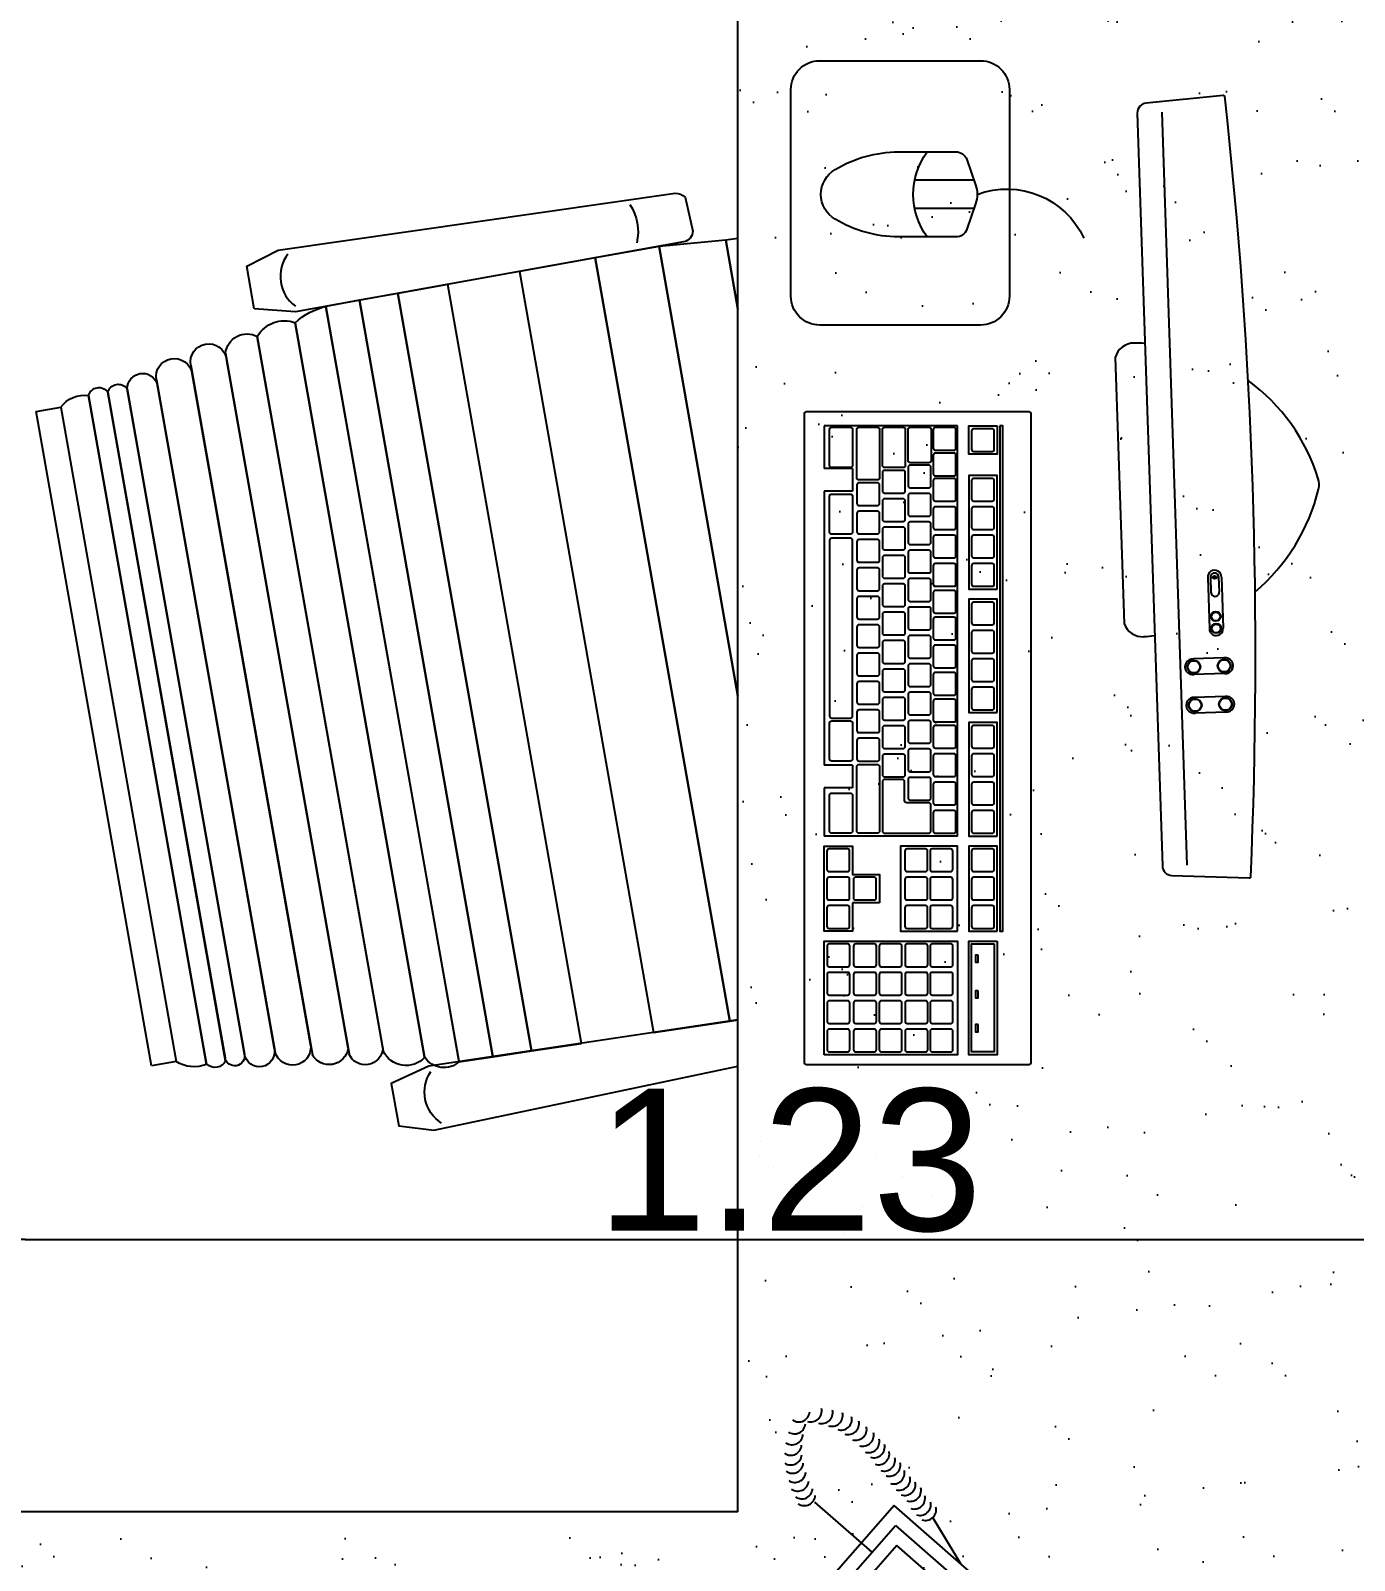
# Model space of a CAD drawing. Header units: millimetres. Extents: x 1999 to 2304, y 1614 to 1800.
# Drawn here: x 2037.285 to 2038.217, y 1626.175 to 1627.253 of the extents above; entities that cross this region are included whole.
import ezdxf

# ---------------------------------------------------------------- set-up
doc = ezdxf.new("R2010")
doc.units = ezdxf.units.MM
doc.header["$LTSCALE"] = 0.03
doc.header["$PDMODE"] = 34
doc.linetypes.add('HIDDEN', pattern=[9.525, 6.35, -3.175])
for name, color, linetype in [('BANCADAS', 5, 'Continuous'), ('COTA', 250, 'Continuous'), ('Layout', 6, 'Continuous'), ('PL250', 250, 'Continuous'), ('PL251', 251, 'Continuous'), ('PL5', 5, 'Continuous'), ('PL6', 6, 'Continuous')]:
    doc.layers.add(name, color=color, linetype=linetype)
doc.styles.get("Standard").update_dxf_attribs({"font": 'arial.ttf'})
doc.dimstyles.new('TICK01', dxfattribs={"dimscale": 0, "dimtxt": 2, "dimasz": 1.5, "dimexe": 0.18, "dimexo": 0.06, "dimgap": 0.09, "dimtad": 1, "dimzin": 4, "dimdsep": 46, "dimtxsty": 'Standard', "dimblk": 'TICK1', "dimcen": 0.09, "dimclrd": 256, "dimclre": 256, "dimclrt": 4, "dimaunit": 1, "dimadec": 0, "dimazin": 0, "dimtfac": 1, "dimtix": 1, "dimtmove": 2, "dimatfit": 3, "dimldrblk": 'TICK1', "dimfxl": 1, "dimtolj": 1, "dimtzin": 12, "dimarcsym": 0})

# ---------------------------------------------------------------- blocks, each defined once
blk = doc.blocks.new('caeira cortada.02')
at = {"layer": 'Layout'}
for p, q in [((-0.0008, -0.0056), (0, 0)), ((0.5505, 0), (0.5493, -0.0085)), ((-0.0089, -0.0594), (-0.0008, -0.0056)), ((0.5493, -0.0085), (0.545, -0.0555)), ((0.545, -0.0555), (0.5369, -0.1004)), ((0.5369, -0.1004), (0.5273, -0.1539)), ((-0.0218, -0.1454), (-0.0165, -0.11)), ((-0.0259, -0.1725), (-0.0218, -0.1454)), ((-0.0295, -0.1965), (-0.0259, -0.1725)), ((0.5182, -0.2043), (0.5119, -0.2395)), ((0.5119, -0.2395), (0.507, -0.2665)), ((0.507, -0.2665), (0.5027, -0.2903))]:
    blk.add_line(p, q, dxfattribs=at)
at = {"layer": 'Layout', "color": 251}
for p, q in [((0.545, -0.0555), (0.2281, 0)), ((0.2281, 0), (0.545, -0.0555)), ((0.5008, 0), (0.5493, -0.0085)), ((0.5493, -0.0085), (0.5008, 0)), ((0.5369, -0.1004), (-0.0008, -0.0056)), ((-0.0008, -0.0056), (0.5369, -0.1004)), ((0.5273, -0.1539), (-0.0089, -0.0594)), ((-0.0165, -0.11), (0.5182, -0.2043)), ((0.5119, -0.2395), (-0.0218, -0.1454)), ((-0.0218, -0.1454), (0.5119, -0.2395)), ((0.507, -0.2665), (-0.0259, -0.1725)), ((-0.0259, -0.1725), (0.507, -0.2665)), ((0.5027, -0.2903), (-0.0295, -0.1965)), ((-0.0294, -0.1962), (0.5027, -0.2903)), ((0.4912, -0.3118), (-0.0263, -0.2206)), ((-0.0263, -0.2206), (0.4912, -0.3118)), ((0.4814, -0.3385), (-0.0218, -0.2498)), ((-0.0197, -0.2501), (0.4814, -0.3385)), ((0.4697, -0.3609), (-0.0239, -0.2739)), ((-0.02, -0.2746), (0.4658, -0.3603)), ((0.4613, -0.3854), (-0.0245, -0.2997)), ((-0.0186, -0.3008), (0.4554, -0.3844)), ((0.451, -0.4096), (-0.023, -0.326)), ((-0.0205, -0.3265), (0.4484, -0.4091)), ((0.4447, -0.4302), (-0.0242, -0.3475)), ((-0.0242, -0.3475), (0.4447, -0.4302)), ((-0.029, -0.3608), (0.4423, -0.4439)), ((0.4423, -0.4439), (-0.0266, -0.3612)), ((-0.0314, -0.3742), (0.4399, -0.4573)), ((0.4399, -0.4573), (-0.0314, -0.3742)), ((-0.0314, -0.3742), (0.4399, -0.4573)), ((0.4317, -0.477), (-0.0294, -0.3957)), ((0.4317, -0.477), (-0.0294, -0.3957))]:
    blk.add_line(p, q, dxfattribs=at)
at = {"layer": 'Layout', "color": 5}
for p, q in [((-0.0294, -0.3957), (-0.0324, -0.4131)), ((0.4317, -0.477), (-0.0294, -0.3957)), ((-0.0324, -0.4131), (0.4286, -0.4944)), ((0.4286, -0.4944), (0.4317, -0.477))]:
    blk.add_line(p, q, dxfattribs=at)
blk.add_lwpolyline([(0, 0), (-0.0326, -0.2177), (-0.0447, -0.2441), (-0.0747, -0.2388), (-0.0777, -0.2141), (-0.0327, 0)], dxfattribs=at)
blk.add_lwpolyline([(0.5011, -0.3406), (0.5311, -0.3459), (0.5424, -0.3238), (0.5824, -0.0441, 0.205362), (0.5797, -0.0372), (0.5558, -0.0316, 0.331039), (0.5481, -0.0383), (0.4988, -0.3117)], format="xyb", close=True, dxfattribs=at)
for points in [[(0.5745, -0.0761, 0.2105), (0.5475, -0.0712, -0.207409)], [(-0.0727, -0.2088, 0.419252), (-0.0364, -0.2163, -0.402201)], [(0.5395, -0.317, -0.419252), (0.5029, -0.3117, 0.402201)]]:
    blk.add_lwpolyline(points, format="xyb", dxfattribs=at)
for centre, radius, start, end in [((-0.0175, -0.2071), 0.0161, 137.615, 236.8985), ((-0.0143, -0.2337), 0.0178, 132.671, 244.8745), ((-0.0192, -0.2625), 0.0124, 92.6717, 247.3283), ((-0.018, -0.2879), 0.0135, 98.746, 241.254), ((0.4555, -0.279), 0.0485, 317.3867, 346.5341), ((-0.019, -0.3137), 0.0129, 87.7987, 252.2013), ((0.471, -0.3195), 0.0216, 298.7068, 20.8418), ((-0.0223, -0.337), 0.0107, 80, 260), ((0.4681, -0.3458), 0.0152, 275.9816, 28.8046), ((-0.0254, -0.3544), 0.00696, 80, 260), ((-0.0247, -0.3684), 0.00878, 119.2386, 220.7614), ((0.4635, -0.3728), 0.0128, 260, 80), ((-0.0092, -0.383), 0.0238, 158.3204, 212.3765), ((-0.0092, -0.383), 0.0238, 158.3204, 212.3765), ((0.4532, -0.397), 0.0128, 260, 80), ((0.4447, -0.4193), 0.0108, 270.1541, 69.8459), ((0.44, -0.4364), 0.00781, 286.9826, 53.0174), ((0.4381, -0.4501), 0.00745, 284.139, 55.861), ((0.4192, -0.4602), 0.0209, 306.5409, 8.0396), ((0.4192, -0.4602), 0.0209, 306.5409, 8.0396)]:
    blk.add_arc(centre, radius, start, end, dxfattribs=at)
blk = doc.blocks.new('TV DE PLASMA 29PL')
at = {"layer": 'PL250'}
for p, q in [((0.1413, 0.2032), (-0.1307, 0.2032)), ((0.3901, 0.1474), (-0.3795, 0.1474)), ((-0.2245, 0.1025), (-0.2245, 0.1335)), ((-0.2085, 0.1025), (-0.2085, 0.1335)), ((-0.1852, 0.1025), (-0.1852, 0.1335)), ((-0.1692, 0.1025), (-0.1692, 0.1335)), ((-0.0866, 0.1163), (-0.1388, 0.1163)), ((-0.0866, 0.1135), (-0.1016, 0.1135)), ((-0.0866, 0.1135), (-0.0866, 0.1051)), ((-0.0866, 0.1023), (-0.1388, 0.1023)), ((-0.0866, 0.1051), (-0.1016, 0.1051))]:
    blk.add_line(p, q, dxfattribs=at)
for centre, radius in [((-0.2165, 0.1335), 0.00673), ((-0.2165, 0.1335), 0.00623), ((-0.1772, 0.1335), 0.00673), ((-0.1772, 0.1335), 0.00623), ((-0.1388, 0.1093), 0.00498), ((-0.1388, 0.1093), 0.00448), ((-0.1265, 0.1093), 0.00498), ((-0.1265, 0.1093), 0.00448), ((-0.0866, 0.1093), 0.00162), ((-0.2165, 0.1025), 0.00673), ((-0.2165, 0.1025), 0.00623), ((-0.1772, 0.1025), 0.00673), ((-0.1772, 0.1025), 0.00623)]:
    blk.add_circle(centre, radius, dxfattribs=at)
for centre, radius, start, end in [((-0.1248, 0.1841), 0.02, 107.0959, 181.9473), ((0.1354, 0.1841), 0.02, 358.0527, 72.9041), ((0.0523, 0.1901), 0.1971, 181.9473, 185.1513), ((-0.0417, 0.1901), 0.1971, 354.8487, 358.0527), ((-0.2165, 0.1345), 0.00807, 352.6021, 187.3979), ((-0.1772, 0.1345), 0.00807, 352.6021, 187.3979), ((-0.1391, 0.1093), 0.00701, 87.5804, 272.4196), ((-0.1018, 0.1093), 0.00424, 87.5804, 272.4196), ((-0.0863, 0.1093), 0.00701, 267.5804, 92.4196), ((-0.0864, 0.1093), 0.00424, 267.5804, 92.4196), ((-0.2165, 0.1014), 0.00807, 172.6021, 7.3979), ((-0.1772, 0.1014), 0.00807, 172.6021, 7.3979), ((0.0523, 0.1901), 0.1971, 218.1188, 254.6284), ((-0.0417, 0.1901), 0.1971, 285.3716, 321.8812), ((0.0053, 0.0193), 0.02, 254.6284, 285.3716)]:
    blk.add_arc(centre, radius, start, end, dxfattribs=at)
at = {"layer": 'PL5'}
blk.add_lwpolyline([(0.4, 0.163, 0.395059), (0.3901, 0.1724), (-0.3795, 0.1724, 0.395059), (-0.3894, 0.163), (-0.3946, 0.0843, 0.255546), (-0.3938, 0.0825, 0.038223), (0.4044, 0.0825, 0.255546), (0.4052, 0.0843)], format="xyb", close=True, dxfattribs=at)
blk = doc.blocks.new('Teclado')
at = {"layer": 'PL250'}
blk.add_lwpolyline([(-0.23, 0.158), (-0.23, 0.002, 0.414214), (-0.228, 0), (0.228, 0, 0.414214), (0.23, 0.002), (0.23, 0.158, 0.414214), (0.228, 0.16), (-0.228, 0.16, 0.414214)], format="xyb", close=True, dxfattribs=at)
at = {"layer": 'PL251'}
for p, q in [((-0.22, 0.108), (-0.22, 0.0141)), ((0.069, 0.108), (-0.22, 0.108)), ((0.069, 0.108), (0.069, 0.0141)), ((0.098, 0.0494), (0.098, 0.0363)), ((0.116, 0.0532), (0.116, 0.034)), ((-0.19, 0.0341), (-0.19, 0.0141)), ((-0.19, 0.0341), (-0.174, 0.0341)), ((-0.174, 0.0341), (-0.174, 0.0141)), ((0.019, 0.0341), (0.019, 0.0141)), ((0.019, 0.0341), (0.035, 0.0341)), ((0.035, 0.0341), (0.035, 0.0141)), ((-0.22, 0.0141), (-0.19, 0.0141)), ((-0.174, 0.0141), (0.019, 0.0141)), ((0.035, 0.0141), (0.069, 0.0141))]:
    blk.add_line(p, q, dxfattribs=at)
for points in [[(-0.22, 0.138), (0.136, 0.138), (0.136, 0.14), (-0.22, 0.14)], [(-0.22, 0.136), (-0.2, 0.136), (-0.2, 0.116), (-0.22, 0.116)], [(-0.105, 0.136), (-0.185, 0.136), (-0.185, 0.116), (-0.105, 0.116)], [(-0.018, 0.136), (-0.098, 0.136), (-0.098, 0.116), (-0.018, 0.116)], [(0.069, 0.136), (-0.011, 0.136), (-0.011, 0.116), (0.069, 0.116)], [(0.136, 0.136), (0.076, 0.136), (0.076, 0.116), (0.136, 0.116)], [(0.143, 0.136), (0.223, 0.136), (0.223, 0.116), (0.143, 0.116)], [(0.145, 0.134), (0.221, 0.134), (0.221, 0.118), (0.145, 0.118)], [(0.1529, 0.1227), (0.1529, 0.1207), (0.1579, 0.1207), (0.1579, 0.1227)], [(0.1779, 0.1227), (0.1779, 0.1207), (0.1829, 0.1207), (0.1829, 0.1227)], [(0.2018, 0.1227), (0.2018, 0.1207), (0.2068, 0.1207), (0.2068, 0.1227)], [(0.136, 0.108), (0.076, 0.108), (0.076, 0.068), (0.136, 0.068)], [(0.223, 0.0141), (0.143, 0.0141), (0.143, 0.108), (0.223, 0.108)]]:
    blk.add_lwpolyline(points, close=True, dxfattribs=at)
for points in [[(-0.202, 0.1325, 0.414214), (-0.2035, 0.134), (-0.2165, 0.134, 0.414214), (-0.218, 0.1325), (-0.218, 0.1195, 0.414214), (-0.2165, 0.118), (-0.2035, 0.118, 0.414214), (-0.202, 0.1195)], [(-0.167, 0.1325, 0.414214), (-0.1685, 0.134), (-0.1815, 0.134, 0.414214), (-0.183, 0.1325), (-0.183, 0.1195, 0.414214), (-0.1815, 0.118), (-0.1685, 0.118, 0.414214), (-0.167, 0.1195)], [(-0.147, 0.1325, 0.414214), (-0.1485, 0.134), (-0.1615, 0.134, 0.414214), (-0.163, 0.1325), (-0.163, 0.1195, 0.414214), (-0.1615, 0.118), (-0.1485, 0.118, 0.414214), (-0.147, 0.1195)], [(-0.127, 0.1325, 0.414214), (-0.1285, 0.134), (-0.1415, 0.134, 0.414214), (-0.143, 0.1325), (-0.143, 0.1195, 0.414214), (-0.1415, 0.118), (-0.1285, 0.118, 0.414214), (-0.127, 0.1195)], [(-0.107, 0.1325, 0.414214), (-0.1085, 0.134), (-0.1215, 0.134, 0.414214), (-0.123, 0.1325), (-0.123, 0.1195, 0.414214), (-0.1215, 0.118), (-0.1085, 0.118, 0.414214), (-0.107, 0.1195)], [(-0.0799, 0.1325, 0.414214), (-0.0814, 0.134), (-0.0944, 0.134, 0.414214), (-0.0959, 0.1325), (-0.0959, 0.1195, 0.414214), (-0.0944, 0.118), (-0.0814, 0.118, 0.414214), (-0.0799, 0.1195)], [(-0.0599, 0.1325, 0.414214), (-0.0614, 0.134), (-0.0744, 0.134, 0.414214), (-0.0759, 0.1325), (-0.0759, 0.1195, 0.414214), (-0.0744, 0.118), (-0.0614, 0.118, 0.414214), (-0.0599, 0.1195)], [(-0.0399, 0.1325, 0.414214), (-0.0414, 0.134), (-0.0544, 0.134, 0.414214), (-0.0559, 0.1325), (-0.0559, 0.1195, 0.414214), (-0.0544, 0.118), (-0.0414, 0.118, 0.414214), (-0.0399, 0.1195)], [(-0.0199, 0.1325, 0.414214), (-0.0214, 0.134), (-0.0344, 0.134, 0.414214), (-0.0359, 0.1325), (-0.0359, 0.1195, 0.414214), (-0.0344, 0.118), (-0.0214, 0.118, 0.414214), (-0.0199, 0.1195)], [(0.007, 0.1325, 0.414214), (0.0055, 0.134), (-0.0075, 0.134, 0.414214), (-0.009, 0.1325), (-0.009, 0.1195, 0.414214), (-0.0075, 0.118), (0.0055, 0.118, 0.414214), (0.007, 0.1195)], [(0.027, 0.1325, 0.414214), (0.0255, 0.134), (0.0125, 0.134, 0.414214), (0.011, 0.1325), (0.011, 0.1195, 0.414214), (0.0125, 0.118), (0.0255, 0.118, 0.414214), (0.027, 0.1195)], [(0.047, 0.1325, 0.414214), (0.0455, 0.134), (0.0325, 0.134, 0.414214), (0.031, 0.1325), (0.031, 0.1195, 0.414214), (0.0325, 0.118), (0.0455, 0.118, 0.414214), (0.047, 0.1195)], [(0.067, 0.1325, 0.414214), (0.0655, 0.134), (0.0525, 0.134, 0.414214), (0.051, 0.1325), (0.051, 0.1195, 0.414214), (0.0525, 0.118), (0.0655, 0.118, 0.414214), (0.067, 0.1195)], [(0.094, 0.1325, 0.414214), (0.0925, 0.134), (0.0795, 0.134, 0.414214), (0.078, 0.1325), (0.078, 0.1195, 0.414214), (0.0795, 0.118), (0.0925, 0.118, 0.414214), (0.094, 0.1195)], [(0.114, 0.1325, 0.414214), (0.1125, 0.134), (0.0995, 0.134, 0.414214), (0.098, 0.1325), (0.098, 0.1195, 0.414214), (0.0995, 0.118), (0.1125, 0.118, 0.414214), (0.114, 0.1195)], [(0.134, 0.1325, 0.414214), (0.1325, 0.134), (0.1195, 0.134, 0.414214), (0.118, 0.1325), (0.118, 0.1195, 0.414214), (0.1195, 0.118), (0.1325, 0.118, 0.414214), (0.134, 0.1195)], [(-0.2029, 0.1055, 0.414214), (-0.2044, 0.107), (-0.2174, 0.107, 0.414214), (-0.2189, 0.1055), (-0.2189, 0.0925, 0.414214), (-0.2174, 0.091), (-0.2044, 0.091, 0.414214), (-0.2029, 0.0925)], [(-0.1848, 0.1055, 0.414214), (-0.1863, 0.107), (-0.1993, 0.107, 0.414214), (-0.2008, 0.1055), (-0.2008, 0.0925, 0.414214), (-0.1993, 0.091), (-0.1863, 0.091, 0.414214), (-0.1848, 0.0925)], [(-0.167, 0.1055, 0.414214), (-0.1685, 0.107), (-0.1815, 0.107, 0.414214), (-0.183, 0.1055), (-0.183, 0.0925, 0.414214), (-0.1815, 0.091), (-0.1685, 0.091, 0.414214), (-0.167, 0.0925)], [(-0.147, 0.1055, 0.414214), (-0.1485, 0.107), (-0.1615, 0.107, 0.414214), (-0.163, 0.1055), (-0.163, 0.0925, 0.414214), (-0.1615, 0.091), (-0.1485, 0.091, 0.414214), (-0.147, 0.0925)], [(-0.127, 0.1055, 0.414214), (-0.1285, 0.107), (-0.1415, 0.107, 0.414214), (-0.143, 0.1055), (-0.143, 0.0925, 0.414214), (-0.1415, 0.091), (-0.1285, 0.091, 0.414214), (-0.127, 0.0925)], [(-0.107, 0.1055, 0.414214), (-0.1085, 0.107), (-0.1215, 0.107, 0.414214), (-0.123, 0.1055), (-0.123, 0.0925, 0.414214), (-0.1215, 0.091), (-0.1085, 0.091, 0.414214), (-0.107, 0.0925)], [(-0.0881, 0.1055, 0.414214), (-0.0896, 0.107), (-0.1026, 0.107, 0.414214), (-0.1041, 0.1055), (-0.1041, 0.0925, 0.414214), (-0.1026, 0.091), (-0.0896, 0.091, 0.414214), (-0.0881, 0.0925)], [(-0.0692, 0.1055, 0.414214), (-0.0707, 0.107), (-0.0837, 0.107, 0.414214), (-0.0852, 0.1055), (-0.0852, 0.0925, 0.414214), (-0.0837, 0.091), (-0.0707, 0.091, 0.414214), (-0.0692, 0.0925)], [(-0.0496, 0.1055, 0.414214), (-0.0511, 0.107), (-0.0641, 0.107, 0.414214), (-0.0656, 0.1055), (-0.0656, 0.0925, 0.414214), (-0.0641, 0.091), (-0.0511, 0.091, 0.414214), (-0.0496, 0.0925)], [(-0.0303, 0.1055, 0.414214), (-0.0318, 0.107), (-0.0448, 0.107, 0.414214), (-0.0463, 0.1055), (-0.0463, 0.0925, 0.414214), (-0.0448, 0.091), (-0.0318, 0.091, 0.414214), (-0.0303, 0.0925)], [(-0.0114, 0.1055, 0.414214), (-0.0129, 0.107), (-0.0259, 0.107, 0.414214), (-0.0274, 0.1055), (-0.0274, 0.0925, 0.414214), (-0.0259, 0.091), (-0.0129, 0.091, 0.414214), (-0.0114, 0.0925)], [(0.007, 0.1055, 0.414214), (0.0055, 0.107), (-0.0075, 0.107, 0.414214), (-0.009, 0.1055), (-0.009, 0.0925, 0.414214), (-0.0075, 0.091), (0.0055, 0.091, 0.414214), (0.007, 0.0925)], [(0.027, 0.1055, 0.414214), (0.0255, 0.107), (0.0125, 0.107, 0.414214), (0.011, 0.1055), (0.011, 0.0925, 0.414214), (0.0125, 0.091), (0.0255, 0.091, 0.414214), (0.027, 0.0925)], [(0.047, 0.1055, 0.414214), (0.0455, 0.107), (0.0325, 0.107, 0.414214), (0.031, 0.1055), (0.031, 0.0925, 0.414214), (0.0325, 0.091), (0.0455, 0.091, 0.414214), (0.047, 0.0925)], [(0.067, 0.1055, 0.414214), (0.0655, 0.107), (0.0525, 0.107, 0.414214), (0.051, 0.1055), (0.051, 0.0925, 0.414214), (0.0525, 0.091), (0.0655, 0.091, 0.414214), (0.067, 0.0925)], [(0.094, 0.1032, 0.414214), (0.0925, 0.1047), (0.0795, 0.1047, 0.414214), (0.078, 0.1032), (0.078, 0.0902, 0.414214), (0.0795, 0.0887), (0.0925, 0.0887, 0.414214), (0.094, 0.0902)], [(0.114, 0.1032, 0.414214), (0.1125, 0.1047), (0.0995, 0.1047, 0.414214), (0.098, 0.1032), (0.098, 0.0902, 0.414214), (0.0995, 0.0887), (0.1125, 0.0887, 0.414214), (0.114, 0.0902)], [(0.134, 0.1032, 0.414214), (0.1325, 0.1047), (0.1195, 0.1047, 0.414214), (0.118, 0.1032), (0.118, 0.0902, 0.414214), (0.1195, 0.0887), (0.1325, 0.0887, 0.414214), (0.134, 0.0902)], [(0.161, 0.1033, 0.414214), (0.1595, 0.1048), (0.1465, 0.1048, 0.414214), (0.145, 0.1033), (0.145, 0.0903, 0.414214), (0.1465, 0.0888), (0.1595, 0.0888, 0.414214), (0.161, 0.0903)], [(0.181, 0.1033, 0.414214), (0.1795, 0.1048), (0.1665, 0.1048, 0.414214), (0.165, 0.1033), (0.165, 0.0903, 0.414214), (0.1665, 0.0888), (0.1795, 0.0888, 0.414214), (0.181, 0.0903)], [(0.201, 0.1033, 0.414214), (0.1995, 0.1048), (0.1865, 0.1048, 0.414214), (0.185, 0.1033), (0.185, 0.0903, 0.414214), (0.1865, 0.0888), (0.1995, 0.0888, 0.414214), (0.201, 0.0903)], [(0.221, 0.1033, 0.414214), (0.2195, 0.1048), (0.2065, 0.1048, 0.414214), (0.205, 0.1033), (0.205, 0.0903, 0.414214), (0.2065, 0.0888), (0.2195, 0.0888, 0.414214), (0.221, 0.0903)], [(-0.2175, 0.0894), (-0.1955, 0.0894, -0.414214), (-0.194, 0.0879), (-0.194, 0.0748, -0.414214), (-0.1955, 0.0733), (-0.2175, 0.0733, -0.414214), (-0.219, 0.0748), (-0.219, 0.0879, -0.414214)], [(-0.1764, 0.0878, 0.414214), (-0.1779, 0.0893), (-0.1909, 0.0893, 0.414214), (-0.1924, 0.0878), (-0.1924, 0.0748, 0.414214), (-0.1909, 0.0733), (-0.1779, 0.0733, 0.414214), (-0.1764, 0.0748)], [(-0.1564, 0.0878, 0.414214), (-0.1579, 0.0893), (-0.1709, 0.0893, 0.414214), (-0.1724, 0.0878), (-0.1724, 0.0748, 0.414214), (-0.1709, 0.0733), (-0.1579, 0.0733, 0.414214), (-0.1564, 0.0748)], [(-0.1364, 0.0878, 0.414214), (-0.1379, 0.0893), (-0.1509, 0.0893, 0.414214), (-0.1524, 0.0878), (-0.1524, 0.0748, 0.414214), (-0.1509, 0.0733), (-0.1379, 0.0733, 0.414214), (-0.1364, 0.0748)], [(-0.1164, 0.0878, 0.414214), (-0.1179, 0.0893), (-0.1309, 0.0893, 0.414214), (-0.1324, 0.0878), (-0.1324, 0.0748, 0.414214), (-0.1309, 0.0733), (-0.1179, 0.0733, 0.414214), (-0.1164, 0.0748)], [(-0.0964, 0.0878, 0.414214), (-0.0979, 0.0893), (-0.1109, 0.0893, 0.414214), (-0.1124, 0.0878), (-0.1124, 0.0748, 0.414214), (-0.1109, 0.0733), (-0.0979, 0.0733, 0.414214), (-0.0964, 0.0748)], [(-0.0764, 0.0878, 0.414214), (-0.0779, 0.0893), (-0.0909, 0.0893, 0.414214), (-0.0924, 0.0878), (-0.0924, 0.0748, 0.414214), (-0.0909, 0.0733), (-0.0779, 0.0733, 0.414214), (-0.0764, 0.0748)], [(-0.0564, 0.0878, 0.414214), (-0.0579, 0.0893), (-0.0709, 0.0893, 0.414214), (-0.0724, 0.0878), (-0.0724, 0.0748, 0.414214), (-0.0709, 0.0733), (-0.0579, 0.0733, 0.414214), (-0.0564, 0.0748)], [(-0.0364, 0.0878, 0.414214), (-0.0379, 0.0893), (-0.0509, 0.0893, 0.414214), (-0.0524, 0.0878), (-0.0524, 0.0748, 0.414214), (-0.0509, 0.0733), (-0.0379, 0.0733, 0.414214), (-0.0364, 0.0748)], [(-0.0164, 0.0878, 0.414214), (-0.0179, 0.0893), (-0.0309, 0.0893, 0.414214), (-0.0324, 0.0878), (-0.0324, 0.0748, 0.414214), (-0.0309, 0.0733), (-0.0179, 0.0733, 0.414214), (-0.0164, 0.0748)], [(0.0036, 0.0878, 0.414214), (0.0021, 0.0893), (-0.0109, 0.0893, 0.414214), (-0.0124, 0.0878), (-0.0124, 0.0748, 0.414214), (-0.0109, 0.0733), (0.0021, 0.0733, 0.414214), (0.0036, 0.0748)], [(0.0236, 0.0878, 0.414214), (0.0221, 0.0893), (0.0091, 0.0893, 0.414214), (0.0076, 0.0878), (0.0076, 0.0748, 0.414214), (0.0091, 0.0733), (0.0221, 0.0733, 0.414214), (0.0236, 0.0748)], [(0.0436, 0.0878, 0.414214), (0.0421, 0.0893), (0.0291, 0.0893, 0.414214), (0.0276, 0.0878), (0.0276, 0.0748, 0.414214), (0.0291, 0.0733), (0.0421, 0.0733, 0.414214), (0.0436, 0.0748)], [(0.0306, 0.0552), (0.0655, 0.0552, 0.414214), (0.067, 0.0567), (0.067, 0.0878, 0.414214), (0.0655, 0.0893), (0.047, 0.0893, 0.414214), (0.0455, 0.0878), (0.0455, 0.0723, -0.414214), (0.044, 0.0708), (0.0306, 0.0708, 0.414214), (0.0291, 0.0693), (0.0291, 0.0567, 0.414214)], [(0.094, 0.0855, 0.414214), (0.0925, 0.087), (0.0795, 0.087, 0.414214), (0.078, 0.0855), (0.078, 0.0725, 0.414214), (0.0795, 0.071), (0.0925, 0.071, 0.414214), (0.094, 0.0725)], [(0.114, 0.0855, 0.414214), (0.1125, 0.087), (0.0995, 0.087, 0.414214), (0.098, 0.0855), (0.098, 0.0725, 0.414214), (0.0995, 0.071), (0.1125, 0.071, 0.414214), (0.114, 0.0725)], [(0.134, 0.0855, 0.414214), (0.1325, 0.087), (0.1195, 0.087, 0.414214), (0.118, 0.0855), (0.118, 0.0725, 0.414214), (0.1195, 0.071), (0.1325, 0.071, 0.414214), (0.134, 0.0725)], [(0.161, 0.0856, 0.414214), (0.1595, 0.0871), (0.1465, 0.0871, 0.414214), (0.145, 0.0856), (0.145, 0.0726, 0.414214), (0.1465, 0.0711), (0.1595, 0.0711, 0.414214), (0.161, 0.0726)], [(0.181, 0.0856, 0.414214), (0.1795, 0.0871), (0.1665, 0.0871, 0.414214), (0.165, 0.0856), (0.165, 0.0726, 0.414214), (0.1665, 0.0711), (0.1795, 0.0711, 0.414214), (0.181, 0.0726)], [(0.201, 0.0856, 0.414214), (0.1995, 0.0871), (0.1865, 0.0871, 0.414214), (0.185, 0.0856), (0.185, 0.0726, 0.414214), (0.1865, 0.0711), (0.1995, 0.0711, 0.414214), (0.201, 0.0726)], [(0.221, 0.0856, 0.414214), (0.2195, 0.0871), (0.2065, 0.0871, 0.414214), (0.205, 0.0856), (0.205, 0.0726, 0.414214), (0.2065, 0.0711), (0.2195, 0.0711, 0.414214), (0.221, 0.0726)], [(-0.219, 0.0567), (-0.219, 0.0698, -0.414214), (-0.2175, 0.0713), (-0.1922, 0.0713, -0.414214), (-0.1907, 0.0698), (-0.1907, 0.0567, -0.414214), (-0.1922, 0.0552), (-0.2175, 0.0552, -0.414214)], [(-0.1727, 0.0697, 0.414214), (-0.1742, 0.0712), (-0.1872, 0.0712, 0.414214), (-0.1887, 0.0697), (-0.1887, 0.0567, 0.414214), (-0.1872, 0.0552), (-0.1742, 0.0552, 0.414214), (-0.1727, 0.0567)], [(-0.1527, 0.0697, 0.414214), (-0.1542, 0.0712), (-0.1672, 0.0712, 0.414214), (-0.1687, 0.0697), (-0.1687, 0.0567, 0.414214), (-0.1672, 0.0552), (-0.1542, 0.0552, 0.414214), (-0.1527, 0.0567)], [(-0.1327, 0.0697, 0.414214), (-0.1342, 0.0712), (-0.1472, 0.0712, 0.414214), (-0.1487, 0.0697), (-0.1487, 0.0567, 0.414214), (-0.1472, 0.0552), (-0.1342, 0.0552, 0.414214), (-0.1327, 0.0567)], [(-0.1127, 0.0697, 0.414214), (-0.1142, 0.0712), (-0.1272, 0.0712, 0.414214), (-0.1287, 0.0697), (-0.1287, 0.0567, 0.414214), (-0.1272, 0.0552), (-0.1142, 0.0552, 0.414214), (-0.1127, 0.0567)], [(-0.0927, 0.0697, 0.414214), (-0.0942, 0.0712), (-0.1072, 0.0712, 0.414214), (-0.1087, 0.0697), (-0.1087, 0.0567, 0.414214), (-0.1072, 0.0552), (-0.0942, 0.0552, 0.414214), (-0.0927, 0.0567)], [(-0.0727, 0.0697, 0.414214), (-0.0742, 0.0712), (-0.0872, 0.0712, 0.414214), (-0.0887, 0.0697), (-0.0887, 0.0567, 0.414214), (-0.0872, 0.0552), (-0.0742, 0.0552, 0.414214), (-0.0727, 0.0567)], [(-0.0527, 0.0697, 0.414214), (-0.0542, 0.0712), (-0.0672, 0.0712, 0.414214), (-0.0687, 0.0697), (-0.0687, 0.0567, 0.414214), (-0.0672, 0.0552), (-0.0542, 0.0552, 0.414214), (-0.0527, 0.0567)], [(-0.0327, 0.0697, 0.414214), (-0.0342, 0.0712), (-0.0472, 0.0712, 0.414214), (-0.0487, 0.0697), (-0.0487, 0.0567, 0.414214), (-0.0472, 0.0552), (-0.0342, 0.0552, 0.414214), (-0.0327, 0.0567)], [(-0.0127, 0.0697, 0.414214), (-0.0142, 0.0712), (-0.0272, 0.0712, 0.414214), (-0.0287, 0.0697), (-0.0287, 0.0567, 0.414214), (-0.0272, 0.0552), (-0.0142, 0.0552, 0.414214), (-0.0127, 0.0567)], [(0.0073, 0.0697, 0.414214), (0.0058, 0.0712), (-0.0072, 0.0712, 0.414214), (-0.0087, 0.0697), (-0.0087, 0.0567, 0.414214), (-0.0072, 0.0552), (0.0058, 0.0552, 0.414214), (0.0073, 0.0567)], [(0.0273, 0.0697, 0.414214), (0.0258, 0.0712), (0.0128, 0.0712, 0.414214), (0.0113, 0.0697), (0.0113, 0.0567, 0.414214), (0.0128, 0.0552), (0.0258, 0.0552, 0.414214), (0.0273, 0.0567)], [(0.161, 0.0674, 0.414214), (0.1595, 0.0689), (0.1465, 0.0689, 0.414214), (0.145, 0.0674), (0.145, 0.0544, 0.414214), (0.1465, 0.0529), (0.1595, 0.0529, 0.414214), (0.161, 0.0544)], [(0.181, 0.0674, 0.414214), (0.1795, 0.0689), (0.1665, 0.0689, 0.414214), (0.165, 0.0674), (0.165, 0.0544, 0.414214), (0.1665, 0.0529), (0.1795, 0.0529, 0.414214), (0.181, 0.0544)], [(0.201, 0.0674, 0.414214), (0.1995, 0.0689), (0.1865, 0.0689, 0.414214), (0.185, 0.0674), (0.185, 0.0544, 0.414214), (0.1865, 0.0529), (0.1995, 0.0529, 0.414214), (0.201, 0.0544)], [(0.221, 0.0674, 0.414214), (0.2195, 0.0689), (0.2065, 0.0689, 0.414214), (0.205, 0.0674), (0.205, 0.0544, 0.414214), (0.2065, 0.0529), (0.2195, 0.0529, 0.414214), (0.221, 0.0544)], [(-0.219, 0.0386), (-0.219, 0.0517, -0.414214), (-0.2175, 0.0532), (-0.1834, 0.0532, -0.414214), (-0.1819, 0.0517), (-0.1819, 0.0386, -0.414214), (-0.1834, 0.0371), (-0.2175, 0.0371, -0.414214)], [(-0.1639, 0.0517, 0.414214), (-0.1654, 0.0532), (-0.1784, 0.0532, 0.414214), (-0.1799, 0.0517), (-0.1799, 0.0387, 0.414214), (-0.1784, 0.0372), (-0.1654, 0.0372, 0.414214), (-0.1639, 0.0387)], [(-0.1439, 0.0517, 0.414214), (-0.1454, 0.0532), (-0.1584, 0.0532, 0.414214), (-0.1599, 0.0517), (-0.1599, 0.0387, 0.414214), (-0.1584, 0.0372), (-0.1454, 0.0372, 0.414214), (-0.1439, 0.0387)], [(-0.1239, 0.0517, 0.414214), (-0.1254, 0.0532), (-0.1384, 0.0532, 0.414214), (-0.1399, 0.0517), (-0.1399, 0.0387, 0.414214), (-0.1384, 0.0372), (-0.1254, 0.0372, 0.414214), (-0.1239, 0.0387)], [(-0.1039, 0.0517, 0.414214), (-0.1054, 0.0532), (-0.1184, 0.0532, 0.414214), (-0.1199, 0.0517), (-0.1199, 0.0387, 0.414214), (-0.1184, 0.0372), (-0.1054, 0.0372, 0.414214), (-0.1039, 0.0387)], [(-0.0839, 0.0517, 0.414214), (-0.0854, 0.0532), (-0.0984, 0.0532, 0.414214), (-0.0999, 0.0517), (-0.0999, 0.0387, 0.414214), (-0.0984, 0.0372), (-0.0854, 0.0372, 0.414214), (-0.0839, 0.0387)], [(-0.0639, 0.0517, 0.414214), (-0.0654, 0.0532), (-0.0784, 0.0532, 0.414214), (-0.0799, 0.0517), (-0.0799, 0.0387, 0.414214), (-0.0784, 0.0372), (-0.0654, 0.0372, 0.414214), (-0.0639, 0.0387)], [(-0.0439, 0.0517, 0.414214), (-0.0454, 0.0532), (-0.0584, 0.0532, 0.414214), (-0.0599, 0.0517), (-0.0599, 0.0387, 0.414214), (-0.0584, 0.0372), (-0.0454, 0.0372, 0.414214), (-0.0439, 0.0387)], [(-0.0239, 0.0517, 0.414214), (-0.0254, 0.0532), (-0.0384, 0.0532, 0.414214), (-0.0399, 0.0517), (-0.0399, 0.0387, 0.414214), (-0.0384, 0.0372), (-0.0254, 0.0372, 0.414214), (-0.0239, 0.0387)], [(-0.0039, 0.0517, 0.414214), (-0.0054, 0.0532), (-0.0184, 0.0532, 0.414214), (-0.0199, 0.0517), (-0.0199, 0.0387, 0.414214), (-0.0184, 0.0372), (-0.0054, 0.0372, 0.414214), (-0.0039, 0.0387)], [(0.0161, 0.0517, 0.414214), (0.0146, 0.0532), (0.0016, 0.0532, 0.414214), (0.0001, 0.0517), (0.0001, 0.0387, 0.414214), (0.0016, 0.0372), (0.0146, 0.0372, 0.414214), (0.0161, 0.0387)], [(0.0185, 0.0517, -0.414214), (0.02, 0.0532), (0.0655, 0.0532, -0.414214), (0.067, 0.0517), (0.067, 0.0386, -0.414214), (0.0655, 0.0371), (0.02, 0.0371, -0.414214), (0.0185, 0.0386)], [(0.114, 0.0493, 0.414214), (0.1125, 0.0508), (0.0995, 0.0508, 0.414214), (0.098, 0.0493), (0.098, 0.0363, 0.414214), (0.0995, 0.0348), (0.1125, 0.0348, 0.414214), (0.114, 0.0363)], [(0.161, 0.0494, 0.414214), (0.1595, 0.0509), (0.1465, 0.0509, 0.414214), (0.145, 0.0494), (0.145, 0.0364, 0.414214), (0.1465, 0.0349), (0.1595, 0.0349, 0.414214), (0.161, 0.0364)], [(0.181, 0.0494, 0.414214), (0.1795, 0.0509), (0.1665, 0.0509, 0.414214), (0.165, 0.0494), (0.165, 0.0364, 0.414214), (0.1665, 0.0349), (0.1795, 0.0349, 0.414214), (0.181, 0.0364)], [(0.201, 0.0494, 0.414214), (0.1995, 0.0509), (0.1865, 0.0509, 0.414214), (0.185, 0.0494), (0.185, 0.0364, 0.414214), (0.1865, 0.0349), (0.1995, 0.0349, 0.414214), (0.201, 0.0364)], [(0.221, 0.0494, 0.414214), (0.2195, 0.0509), (0.2065, 0.0509, 0.414214), (0.205, 0.0494), (0.205, 0.0364, 0.414214), (0.2065, 0.0349), (0.2195, 0.0349, 0.414214), (0.221, 0.0364)], [(-0.2175, 0.0341), (-0.1922, 0.0341, -0.414214), (-0.1907, 0.0326), (-0.1907, 0.0195, -0.414214), (-0.1922, 0.018), (-0.2175, 0.018, -0.414214), (-0.219, 0.0195), (-0.219, 0.0326, -0.414214)], [(-0.1437, 0.0195, -0.414214), (-0.1452, 0.018), (-0.1705, 0.018, -0.414214), (-0.172, 0.0195), (-0.172, 0.0326, -0.414214), (-0.1705, 0.0341), (-0.1452, 0.0341, -0.414214), (-0.1437, 0.0326)], [(-0.0141, 0.0195), (-0.0141, 0.0326, 0.414214), (-0.0156, 0.0341), (-0.1394, 0.0341, 0.414214), (-0.1409, 0.0326), (-0.1409, 0.0195, 0.414214), (-0.1394, 0.018), (-0.0156, 0.018, 0.414214)], [(-0.0106, 0.0341), (0.0146, 0.0341, -0.414214), (0.0161, 0.0326), (0.0161, 0.0195, -0.414214), (0.0146, 0.018), (-0.0106, 0.018, -0.414214), (-0.0121, 0.0195), (-0.0121, 0.0326, -0.414214)], [(0.0402, 0.0341), (0.0655, 0.0341, -0.414214), (0.067, 0.0326), (0.067, 0.0195, -0.414214), (0.0655, 0.018), (0.0402, 0.018, -0.414214), (0.0387, 0.0195), (0.0387, 0.0326, -0.414214)], [(0.094, 0.0306, 0.414214), (0.0925, 0.0321), (0.0795, 0.0321, 0.414214), (0.078, 0.0306), (0.078, 0.0176, 0.414214), (0.0795, 0.0161), (0.0925, 0.0161, 0.414214), (0.094, 0.0176)], [(0.114, 0.0306, 0.414214), (0.1125, 0.0321), (0.0995, 0.0321, 0.414214), (0.098, 0.0306), (0.098, 0.0176, 0.414214), (0.0995, 0.0161), (0.1125, 0.0161, 0.414214), (0.114, 0.0176)], [(0.134, 0.0306, 0.414214), (0.1325, 0.0321), (0.1195, 0.0321, 0.414214), (0.118, 0.0306), (0.118, 0.0176, 0.414214), (0.1195, 0.0161), (0.1325, 0.0161, 0.414214), (0.134, 0.0176)], [(0.161, 0.0307, 0.414214), (0.1595, 0.0322), (0.1465, 0.0322, 0.414214), (0.145, 0.0307), (0.145, 0.0177, 0.414214), (0.1465, 0.0162), (0.1595, 0.0162, 0.414214), (0.161, 0.0177)], [(0.181, 0.0307, 0.414214), (0.1795, 0.0322), (0.1665, 0.0322, 0.414214), (0.165, 0.0307), (0.165, 0.0177, 0.414214), (0.1665, 0.0162), (0.1795, 0.0162, 0.414214), (0.181, 0.0177)], [(0.201, 0.0307, 0.414214), (0.1995, 0.0322), (0.1865, 0.0322, 0.414214), (0.185, 0.0307), (0.185, 0.0177, 0.414214), (0.1865, 0.0162), (0.1995, 0.0162, 0.414214), (0.201, 0.0177)], [(0.221, 0.0307, 0.414214), (0.2195, 0.0322), (0.2065, 0.0322, 0.414214), (0.205, 0.0307), (0.205, 0.0177, 0.414214), (0.2065, 0.0162), (0.2195, 0.0162, 0.414214), (0.221, 0.0177)]]:
    blk.add_lwpolyline(points, format="xyb", close=True, dxfattribs=at)
blk.add_lwpolyline([(0.116, 0.034), (0.136, 0.034), (0.136, 0.0141), (0.076, 0.0141), (0.076, 0.034), (0.096, 0.034), (0.096, 0.0532), (0.116, 0.0532)], dxfattribs=at)
blk = doc.blocks.new('Mouse')
at = {"layer": 'PL250'}
for p, q in [((-0.0111, 0.1289), (-0.0111, 0.0872)), ((0.0089, 0.1289), (0.0089, 0.0872))]:
    blk.add_line(p, q, dxfattribs=at)
blk.add_lwpolyline([(0.0931, 0.1336, 0.414214), (0.0729, 0.1539), (-0.0729, 0.1539, 0.414214), (-0.0932, 0.1336), (-0.0932, 0.0203, 0.414214), (-0.0729, 0), (0.0729, 0, 0.414214), (0.0931, 0.0203)], format="xyb", close=True, dxfattribs=at)
for centre, radius, start, end in [((-0.057, 0.1522), 0.0597, 339.4175, 65.2103), ((-0.0011, 0.1371), 0.0509, 233.9012, 306.0988)]:
    blk.add_arc(centre, radius, start, end, dxfattribs=at)
at = {"layer": 'PL6'}
blk.add_lwpolyline([(0.0289, 0.1162, 0.320037), (0.0234, 0.1239), (0.0056, 0.1301, 0.167465), (-0.0077, 0.1301), (-0.0256, 0.1239, 0.320037), (-0.0311, 0.1162), (-0.0311, 0.0757, 0.131312), (-0.0186, 0.0312, 0.570686), (0.0165, 0.0312, 0.131312), (0.0289, 0.0757)], format="xyb", close=True, dxfattribs=at)
blk = doc.blocks.new('TEL')
at = {"layer": 'PL250'}
for p, q in [((-7.07, 21.54), (-12.07, 21.54)), ((-12.07, 21.54), (-12.07, 16.54)), ((-7.07, 16.54), (-7.07, 21.54)), ((-12.07, 16.54), (-11.07, 16.54)), ((-8.07, 16.54), (-7.07, 16.54)), ((-13.07, 14.1), (-11.07, 14.1)), ((-8.07, 14.1), (0.93, 14.1)), ((-3.99, 13.34), (-5.49, 13.34)), ((-5.49, 13.34), (-5.49, 12.84)), ((-3.99, 12.84), (-3.99, 13.34)), ((-1.99, 13.34), (-3.49, 13.34)), ((-3.49, 13.34), (-3.49, 12.84)), ((-1.99, 12.84), (-1.99, 13.34)), ((0, 13.34), (-1.5, 13.34)), ((-1.5, 13.34), (-1.5, 12.84)), ((0, 12.84), (0, 13.34)), ((-5.49, 12.84), (-3.99, 12.84)), ((-3.99, 11.99), (-5.49, 11.99)), ((-5.49, 11.99), (-5.49, 11.49)), ((-3.99, 11.49), (-3.99, 11.99)), ((-3.49, 12.84), (-1.99, 12.84)), ((-1.99, 11.99), (-3.49, 11.99)), ((-3.49, 11.99), (-3.49, 11.49)), ((-1.99, 11.49), (-1.99, 11.99)), ((-1.5, 12.84), (0, 12.84)), ((0, 11.99), (-1.5, 11.99)), ((-1.5, 11.99), (-1.5, 11.49)), ((0, 11.49), (0, 11.99)), ((-5.49, 11.49), (-3.99, 11.49)), ((-3.49, 11.49), (-1.99, 11.49)), ((-1.5, 11.49), (0, 11.49)), ((-13.07, 10.25), (-11.07, 10.25)), ((-8.07, 10.25), (0.93, 10.25)), ((-3.99, 6.07), (-5.49, 6.07)), ((-5.49, 6.07), (-5.49, 5.07)), ((-3.99, 5.07), (-3.99, 6.07)), ((-1.99, 6.07), (-3.49, 6.07)), ((-3.49, 6.07), (-3.49, 5.07)), ((-1.99, 5.07), (-1.99, 6.07)), ((0, 6.07), (-1.5, 6.07)), ((-1.5, 6.07), (-1.5, 5.07)), ((0, 5.07), (0, 6.07)), ((-14.21, 1.15), (-13.07, 4.75)), ((-12.07, -0.46), (-12.07, 4.54)), ((-12.07, 4.54), (-11.07, 4.54)), ((-8.07, 4.54), (-7.07, 4.54)), ((-7.07, 4.54), (-7.07, -0.46)), ((-5.49, 5.07), (-3.99, 5.07)), ((-3.99, 4.38), (-5.49, 4.38)), ((-5.49, 4.38), (-5.49, 3.38)), ((-3.99, 3.38), (-3.99, 4.38)), ((-3.49, 5.07), (-1.99, 5.07)), ((-1.99, 4.38), (-3.49, 4.38)), ((-3.49, 4.38), (-3.49, 3.38)), ((-1.99, 3.38), (-1.99, 4.38)), ((-1.5, 5.07), (0, 5.07)), ((0, 4.38), (-1.5, 4.38)), ((-1.5, 4.38), (-1.5, 3.38)), ((0, 3.38), (0, 4.38)), ((-5.49, 3.38), (-3.99, 3.38)), ((-3.49, 3.38), (-1.99, 3.38)), ((-1.5, 3.38), (0, 3.38)), ((-3.99, 2.69), (-5.49, 2.69)), ((-5.49, 2.69), (-5.49, 1.69)), ((-3.99, 1.69), (-3.99, 2.69)), ((-1.99, 2.69), (-3.49, 2.69)), ((-3.49, 2.69), (-3.49, 1.69)), ((-1.99, 1.69), (-1.99, 2.69)), ((0, 2.69), (-1.5, 2.69)), ((-1.5, 2.69), (-1.5, 1.69)), ((0, 1.69), (0, 2.69)), ((-5.49, 1.69), (-3.99, 1.69)), ((-3.49, 1.69), (-1.99, 1.69)), ((-1.5, 1.69), (0, 1.69)), ((-3.99, 1), (-5.49, 1)), ((-5.49, 1), (-5.49, 0)), ((-5.49, 0), (-3.99, 0)), ((-3.99, 0), (-3.99, 1)), ((-1.99, 1), (-3.49, 1)), ((-3.49, 1), (-3.49, 0)), ((-3.49, 0), (-1.99, 0)), ((-1.99, 0), (-1.99, 1)), ((0, 1), (-1.5, 1)), ((-1.5, 1), (-1.5, 0)), ((-1.5, 0), (0, 0)), ((0, 0), (0, 1)), ((-7.07, -0.46), (-12.07, -0.46)), ((-9.57, -0.46), (-9.57, -5.83))]:
    blk.add_line(p, q, dxfattribs=at)
for centre, start, end in [((-14.3, 0.38), 23.4975, 143.9934), ((-14.39, -0.74), 23.4975, 143.9934), ((-14.32, -0.14), 23.4975, 143.9934), ((-14.61, -1.31), 23.4975, 143.9934), ((-14.7, -2.4), 23.4975, 143.9934), ((-14.67, -1.88), 23.4975, 143.9934), ((-14.99, -3.57), 23.4975, 143.9934), ((-14.77, -2.99), 23.4975, 143.9934), ((-15.08, -4.69), 23.4975, 143.9934), ((-15.01, -4.09), 23.4975, 143.9934), ((-15.26, -5.78), 23.4975, 143.9934), ((-15.24, -5.26), 23.4975, 143.9934), ((-15.34, -6.38), 23.4975, 143.9934), ((-15.33, -7.03), 23.4975, 143.9934), ((-9.71, -7.18), 6.5804, 127.0763), ((-9.48, -6.72), 6.5804, 127.0763), ((-15.28, -7.69), 23.4975, 143.9934), ((-15.18, -8.28), 23.4975, 143.9934), ((-10.27, -8.3), 6.5804, 127.0763), ((-9.94, -7.74), 6.5804, 127.0763), ((-14.96, -8.94), 23.4975, 143.9934), ((-11.01, -9.32), 6.5804, 127.0763), ((-10.64, -8.86), 6.5804, 127.0763), ((-14.64, -9.6), 23.4975, 143.9934), ((-14.22, -10.26), 23.4975, 143.9934), ((-12.13, -10.2), 6.5804, 127.0763), ((-11.52, -9.78), 6.5804, 127.0763), ((-13.66, -10.9), 6.5804, 127.0763), ((-12.83, -10.57), 6.5804, 127.0763)]:
    blk.add_arc(centre, 0.77, start, end, dxfattribs=at)
at = {"layer": 'PL6'}
for p, q in [((0.93, 22.54), (-13.07, 22.54)), ((-13.07, 22.54), (-13.07, -1.46)), ((0.93, -1.46), (0.93, 22.54)), ((-8.07, 20.54), (-11.07, 20.54)), ((-11.07, 20.54), (-11.07, 0.54)), ((-8.07, 0.54), (-8.07, 20.54)), ((-11.07, 0.54), (-8.07, 0.54)), ((-13.07, -1.46), (0.93, -1.46))]:
    blk.add_line(p, q, dxfattribs=at)
blk = doc.blocks.new('TICK1')
for p, q in [((0, 1), (0, -1)), ((0.5, 0.5), (-0.5, -0.5)), ((-1, 0), (1, 0))]:
    blk.add_line(p, q)
blk = doc.blocks.new('*D221')
at = {"layer": 'COTA', "linetype": 'HIDDEN', "lineweight": -2}
for p, q in [((2037.2061, 1625.8124), (2037.2061, 1626.4103)), ((2038.4331, 1625.8124), (2038.4331, 1626.4103))]:
    blk.add_line(p, q, dxfattribs=at)
at = {"layer": 'COTA', "lineweight": -2}
blk.add_line((2037.2811, 1626.4013), (2038.3581, 1626.4013), dxfattribs=at)
at = {"layer": 'DEFPOINTS', "color": 0}
for p in [(2038.4331, 1626.4013), (2037.2061, 1625.8094), (2038.4331, 1625.8094)]:
    blk.add_point(p, dxfattribs=at)
at = {"layer": 'COTA', "lineweight": -2, "xscale": 0.07499999993790162, "yscale": 0.07499999993790162, "zscale": 0.07499999993790162, "rotation": 180}
blk.add_blockref('TICK1', (2037.2061, 1626.4013), dxfattribs=at)
at = {"layer": 'COTA', "lineweight": -2, "xscale": 0.07499999993790162, "yscale": 0.07499999993790162, "zscale": 0.07499999993790162}
blk.add_blockref('TICK1', (2038.4331, 1626.4013), dxfattribs=at)
at = {"layer": 'COTA', "color": 4, "insert": (2037.8196, 1626.4568), "char_height": 0.1, "attachment_point": 5}
blk.add_mtext('\\A1;1.23', dxfattribs=at)

msp = doc.modelspace()

# ---------------------------------------------------------------- hatches: boundary and pattern name
at = {"layer": 'BANCADAS'}
h = msp.add_hatch(dxfattribs=at)
h.set_pattern_fill('AR-SAND', color=251, scale=0.002, angle=180)
h.paths.add_polyline_path([(2038.3831, 1625.8094), (2038.3831, 1626.2094), (2038.4031, 1626.2094), (2038.4031, 1628.2294), (2038.2331, 1628.2294), (2038.2331, 1628.2094), (2037.7831, 1628.2094), (2037.7831, 1626.2094), (2036.4831, 1626.2094), (2036.4831, 1625.8094)])

# ---------------------------------------------------------------- linework, layer by layer
at = {"layer": 'Layout'}
for q in [(2037.7831, 1628.2094), (2036.4831, 1626.2094)]:
    msp.add_line((2037.7831, 1626.2094), q, dxfattribs=at)

# ---------------------------------------------------------------- block references
at = {"layer": 'Layout', "extrusion": (0, 0, -1), "zscale": -1, "rotation": 90.0000000000801}
msp.add_blockref('Mouse', (-2037.8205, 1627.1387), dxfattribs=at)
at = {"layer": 'Layout', "xscale": 0.689655172411922, "yscale": 0.689655172411922, "zscale": 0.689655172411922, "rotation": 91.90522531089975}
msp.add_blockref('TV DE PLASMA 29PL', (2038.1923, 1626.93), dxfattribs=at)
at = {"layer": 'Layout', "xscale": -1, "rotation": 270}
msp.add_blockref('caeira cortada.02', (2037.7831, 1626.556), dxfattribs=at)
at = {"layer": 'Layout', "rotation": 270}
msp.add_blockref('Teclado', (2037.8298, 1626.7545), dxfattribs=at)
at = {"layer": 'Layout', "extrusion": (0, 0, -1), "xscale": -0.009999999999990903, "yscale": 0.009999999999990903, "zscale": -1, "rotation": 131.1652190781769}
msp.add_blockref('TEL', (-2037.8182, 1626.1059), dxfattribs=at)

# ---------------------------------------------------------------- dimensions: what is measured, and where the dimension line sits
at = {"layer": 'COTA'}
dim = msp.add_linear_dim(base=(2038.4331, 1626.4013), p1=(2037.2061, 1625.8094), p2=(2038.4331, 1625.8094), dimstyle='TICK01', override={"dimscale": 0.05}, dxfattribs=at)
dim.commit()
dim.dimension.update_dxf_attribs({"geometry": '*D221', "text_midpoint": (2037.8196, 1626.4568)})

doc.saveas('drawing.dxf')
